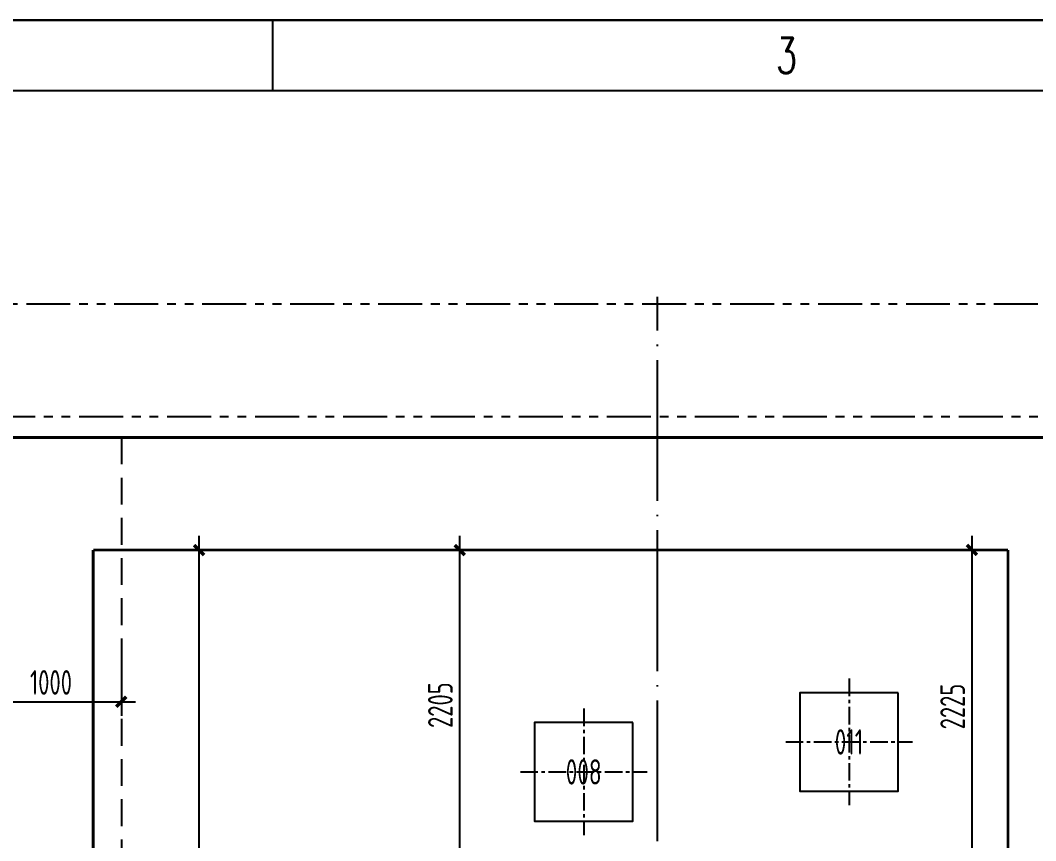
# Model space of a CAD drawing. Extents: x 214073 to 274589, y -287361 to -130190.
# Drawn here: x 227955 to 235169, y -199043 to -193212 of the extents above; entities that cross this region are included whole.
import ezdxf
from ezdxf.enums import TextEntityAlignment as Align

# ---------------------------------------------------------------- set-up
doc = ezdxf.new("R2010")
doc.units = 0
doc.header["$LTSCALE"] = 500
doc.header["$MEASUREMENT"] = 0
for name, pattern in [('CENTER', [2, 1.25, -0.25, 0.25, -0.25]), ('DASHED', [19.05, 12.7, -6.35]), ('DOTE', [2.42, 2, -0.2, 0.02, -0.2]), ('PHANTOM2', [1.25, 0.625, -0.125, 0.125, -0.125, 0.125, -0.125])]:
    doc.linetypes.add(name, pattern=pattern)
doc.layers.get('0').update_dxf_attribs({"linetype": 'CONTINUOUS'})
doc.layers.get('Defpoints').update_dxf_attribs({"linetype": 'CONTINUOUS'})
for name, color, linetype in [('1_3PR_CIVI_D', 7, 'CONTINUOUS'), ('1_3PR_CIVI_E', 7, 'CONTINUOUS'), ('PRDWWP', 7, 'CONTINUOUS'), ('PRDWWP_CenterLine', 7, 'CONTINUOUS'), ('反应堆厂房墙线', 7, 'CONTINUOUS'), ('提资', 6, 'CONTINUOUS'), ('用于构件、墙体看线', 7, 'CONTINUOUS')]:
    doc.layers.add(name, color=color, linetype=linetype)
doc.layers.add('_TSZ_PLOT_MARK', color=1, linetype='CONTINUOUS', plot=False)
doc.styles.add('HZ', font='romans.shx', dxfattribs={"width": 0.7, "bigfont": 'hz.shx'})
doc.styles.add('TSSD_Dimension', font='Tssdeng.shx', dxfattribs={"width": 0.7, "bigfont": 'tssdchn.shx'})
doc.styles.add('TSSD_Rein', font='Tssdeng.shx', dxfattribs={"width": 0.7, "bigfont": 'hztxt.shx'})
doc.dimstyles.new('_TCH_ARCH&&100', dxfattribs={"dimtxt": 175, "dimasz": 50, "dimexe": 100, "dimexo": 50, "dimgap": 50, "dimtad": 1, "dimdec": 0, "dimtxsty": 'TSSD_Rein', "dimblk": 'ARCHTICK', "dimcen": 2.5, "dimdle": 100, "dimclrd": 3, "dimclrt": 7, "dimazin": 2, "dimtfac": 1, "dimtdec": 0, "dimtix": 1, "dimtmove": 2, "dimatfit": 3, "dimarcsym": 0})

# ---------------------------------------------------------------- blocks, each defined once
blk = doc.blocks.new('_ArchTick')
at = {"color": 0, "const_width": 0.5}
blk.add_lwpolyline([(-0.71, -0.71), (0.71, 0.71)], dxfattribs=at)
blk = doc.blocks.new('*D2808')
at = {"layer": 'Defpoints', "color": 0, "transparency": 16777216}
for p in [(228473.1, -196976.9, 0), (229224.8, -202081.9), (229572.8, -202081.9, 0)]:
    blk.add_point(p, dxfattribs=at)
at = {"layer": '提资', "color": 3, "lineweight": -2, "transparency": 16777216}
blk.add_line((229224.8, -196876.9), (229224.8, -202181.9), dxfattribs=at)
at = {"layer": '提资', "color": 0, "lineweight": -2, "transparency": 16777216}
for p, q in [((228523.1, -196976.9), (229324.8, -196976.9)), ((229522.8, -202081.9), (229124.8, -202081.9))]:
    blk.add_line(p, q, dxfattribs=at)
at = {"layer": '提资', "color": 3, "lineweight": -2, "transparency": 16777216, "xscale": 50, "yscale": 50, "zscale": 50}
for p, rotation in [((229224.8, -196976.9), 90), ((229224.8, -202081.9), 270)]:
    blk.add_blockref('_ArchTick', p, dxfattribs=dict(at, rotation=rotation))
at = {"layer": '提资', "color": 7, "transparency": 16777216, "insert": (229087.3, -199529.4), "char_height": 175, "attachment_point": 5, "rotation": 90, "style": 'TSSD_Rein'}
blk.add_mtext('\\A1;5105', dxfattribs=at)
blk = doc.blocks.new('*D2813')
at = {"layer": 'Defpoints', "color": 0, "transparency": 16777216}
for p in [(231077.2, -196976.9), (231543.1, -196976.9, 0), (231543.1, -199181.9, 0)]:
    blk.add_point(p, dxfattribs=at)
at = {"layer": '提资', "color": 3, "lineweight": -2, "transparency": 16777216}
blk.add_line((231077.2, -199281.9), (231077.2, -196876.9), dxfattribs=at)
at = {"layer": '提资', "color": 0, "lineweight": -2, "transparency": 16777216}
for p, q in [((231493.1, -196976.9), (230977.2, -196976.9)), ((231493.1, -199181.9), (230977.2, -199181.9))]:
    blk.add_line(p, q, dxfattribs=at)
at = {"layer": '提资', "color": 3, "lineweight": -2, "transparency": 16777216, "xscale": 50, "yscale": 50, "zscale": 50}
for p, rotation in [((231077.2, -196976.9), 90), ((231077.2, -199181.9), 270)]:
    blk.add_blockref('_ArchTick', p, dxfattribs=dict(at, rotation=rotation))
at = {"layer": '提资', "color": 7, "transparency": 16777216, "insert": (230939.7, -198079.4), "char_height": 175, "attachment_point": 5, "rotation": 90, "style": 'TSSD_Rein'}
blk.add_mtext('\\A1;2205', dxfattribs=at)
blk = doc.blocks.new('*D2848')
at = {"layer": 'Defpoints', "color": 0, "transparency": 16777216}
for p in [(234223.2, -196976.9, 0), (234173.2, -199201.9, 0), (234716.6, -199201.9)]:
    blk.add_point(p, dxfattribs=at)
at = {"layer": '提资', "color": 3, "lineweight": -2, "transparency": 16777216}
blk.add_line((234716.6, -196876.9), (234716.6, -199301.9), dxfattribs=at)
at = {"layer": '提资', "color": 0, "lineweight": -2, "transparency": 16777216}
for p, q in [((234273.2, -196976.9), (234816.6, -196976.9)), ((234223.2, -199201.9), (234816.6, -199201.9))]:
    blk.add_line(p, q, dxfattribs=at)
at = {"layer": '提资', "color": 3, "lineweight": -2, "transparency": 16777216, "xscale": 50, "yscale": 50, "zscale": 50}
for p, rotation in [((234716.6, -196976.9), 90), ((234716.6, -199201.9), 270)]:
    blk.add_blockref('_ArchTick', p, dxfattribs=dict(at, rotation=rotation))
at = {"layer": '提资', "color": 7, "transparency": 16777216, "insert": (234579.1, -198089.4), "char_height": 175, "attachment_point": 5, "rotation": 90, "style": 'TSSD_Rein'}
blk.add_mtext('\\A1;2225', dxfattribs=at)
blk = doc.blocks.new('*D2894')
at = {"layer": '1_3PR_CIVI_E', "color": 0, "linetype": 'ByBlock', "lineweight": -2, "transparency": 16777216}
for p, q in [((227673.1, -197626.9), (227673.1, -198155.5)), ((228673.1, -197626.9), (228673.1, -198155.5))]:
    blk.add_line(p, q, dxfattribs=at)
at = {"layer": '1_3PR_CIVI_E', "color": 3, "linetype": 'ByBlock', "lineweight": -2, "transparency": 16777216}
blk.add_line((227573.1, -198055.5), (228773.1, -198055.5), dxfattribs=at)
at = {"layer": 'Defpoints', "color": 0, "linetype": 'ByBlock', "transparency": 16777216}
for p in [(227673.1, -197576.9, 0), (228673.1, -197576.9, 0), (228673.1, -198055.5)]:
    blk.add_point(p, dxfattribs=at)
at = {"layer": '1_3PR_CIVI_E', "color": 3, "linetype": 'ByBlock', "lineweight": -2, "transparency": 16777216, "xscale": 50, "yscale": 50, "zscale": 50, "rotation": 180}
blk.add_blockref('_ArchTick', (227673.1, -198055.5), dxfattribs=at)
at = {"layer": '1_3PR_CIVI_E', "color": 3, "linetype": 'ByBlock', "lineweight": -2, "transparency": 16777216, "xscale": 50, "yscale": 50, "zscale": 50}
blk.add_blockref('_ArchTick', (228673.1, -198055.5), dxfattribs=at)
at = {"layer": '1_3PR_CIVI_E', "color": 7, "linetype": 'ByBlock', "transparency": 16777216, "insert": (228173.1, -197918), "char_height": 175, "attachment_point": 5, "style": 'TSSD_Rein'}
blk.add_mtext('\\A1;1000', dxfattribs=at)

msp = doc.modelspace()

# ---------------------------------------------------------------- linework, layer by layer
at = {"color": 4, "flags": 128}
for points in [[(214073, -193211.9), (273523, -193211.9)], [(229747, -193211.9), (229747, -193711.9)]]:
    msp.add_lwpolyline(points, dxfattribs=at)
msp.add_lwpolyline([(215323, -193711.9), (273019, -193711.9), (273019, -234761.9), (215323, -234761.9)], close=True)
at = {"layer": '1_3PR_CIVI_D', "color": 1, "const_width": 20}
for points in [[(220873.1, -196176.9), (249873.1, -196176.9)], [(228473.1, -210976.9), (228473.1, -196976.9)], [(228473.1, -196976.9), (234973.1, -196976.9)], [(234973.1, -196976.9), (234973.1, -205776.9)]]:
    msp.add_lwpolyline(points, dxfattribs=at)
at = {"layer": '1_3PR_CIVI_E', "color": 6, "linetype": 'DOTE'}
for p, q in [((232483.1, -214776.9), (232483.1, -195176.7)), ((251167.1, -196176.9), (220873.1, -196176.9, 0))]:
    msp.add_line(p, q, dxfattribs=at)
at = {"layer": '_TSZ_PLOT_MARK'}
msp.add_lwpolyline([(214073, -235261.9), (273523, -235261.9), (273523, -193211.9), (214073, -193211.9)], close=True, dxfattribs=at)
msp.add_lwpolyline([(214073, -235261.9), (273523, -235261.9), (273523, -193211.9), (214073, -193211.9)], close=True, dxfattribs=at)
msp.add_lwpolyline([(214073, -235261.9), (273523, -235261.9), (273523, -193211.9), (214073, -193211.9)], close=True, dxfattribs=at)
msp.add_lwpolyline([(214073, -235261.9), (273523, -235261.9), (273523, -193211.9), (214073, -193211.9)], close=True, dxfattribs=at)
msp.add_lwpolyline([(214073, -235261.9), (273523, -235261.9), (273523, -193211.9), (214073, -193211.9)], close=True, dxfattribs=at)
msp.add_lwpolyline([(214073, -235261.9), (273523, -235261.9), (273523, -193211.9), (214073, -193211.9)], close=True, dxfattribs=at)
msp.add_lwpolyline([(214073, -235261.9), (273523, -235261.9), (273523, -193211.9), (214073, -193211.9)], close=True, dxfattribs=at)
at = {"layer": 'PRDWWP', "color": 3}
for points in [[(234193.1, -197990.9), (233493.1, -197990.9), (233493.1, -198690.9), (234193.1, -198690.9)], [(232308.1, -198203.9), (231608.1, -198203.9), (231608.1, -198903.9), (232308.1, -198903.9)]]:
    msp.add_lwpolyline(points, close=True, dxfattribs=at)
at = {"layer": '反应堆厂房墙线', "color": 7, "linetype": 'PHANTOM2'}
for p, q in [((222373.1, -195226.9), (253427.4, -195226.9)), ((220873.1, -196026.9), (249473.1, -196026.9))]:
    msp.add_line(p, q, dxfattribs=at)
at = {"layer": '提资', "color": 254, "linetype": 'CENTER', "ltscale": 0.2}
for p, q in [((233843.1, -197890.9), (233843.1, -198790.9)), ((231958.1, -198103.9), (231958.1, -199003.9)), ((233393.1, -198340.9), (234293.1, -198340.9)), ((231508.1, -198553.9), (232408.1, -198553.9))]:
    msp.add_line(p, q, dxfattribs=at)
at = {"layer": '用于构件、墙体看线', "linetype": 'DASHED', "ltscale": 0.03}
msp.add_line((228673.1, -196176.9), (228673.1, -201276.9), dxfattribs=at)

# ---------------------------------------------------------------- texts
at = {"color": 0, "style": 'HZ', "width": 0.7}
msp.add_text('3', height=250, dxfattribs=at).set_placement((233323.7, -193586.9))
at = {"layer": 'PRDWWP_CenterLine', "color": 3, "style": 'TSSD_Dimension', "width": 0.7}
for s, p in [('011', (233843.1, -198340.9)), ('008', (231958.1, -198553.9))]:
    msp.add_text(s, height=180, dxfattribs=at).set_placement(p, align=Align.MIDDLE_CENTER)

# ---------------------------------------------------------------- dimensions: what is measured, and where the dimension line sits
at = {"layer": '1_3PR_CIVI_E', "color": 3, "linetype": 'ByBlock'}
dim = msp.add_linear_dim(base=(228673.1, -198055.5, 0), p1=(227673.1, -197576.9), p2=(228673.1, -197576.9), dimstyle='_TCH_ARCH&&100', override={"dimfxl": 250}, dxfattribs=at)
dim.commit()
dim.dimension.update_dxf_attribs({"geometry": '*D2894', "text_midpoint": (228173.1, -197918, 0)})
at = {"layer": '提资', "color": 3}
for base, p1, p2, picture, middle in [((229224.8, -202081.9, 0), (228473.1, -196976.9), (229572.8, -202081.9), '*D2808', (229087.3, -199529.4, 0)), ((231077.2, -196976.9, 0), (231543.1, -199181.9), (231543.1, -196976.9), '*D2813', (230939.7, -198079.4, 0)), ((234716.6, -199201.9, 0), (234223.2, -196976.9), (234173.2, -199201.9), '*D2848', (234579.1, -198089.4, 0))]:
    dim = msp.add_linear_dim(base=base, p1=p1, p2=p2, angle=90, dimstyle='_TCH_ARCH&&100', override={"dimfxl": 100}, dxfattribs=at)
    dim.commit()
    dim.dimension.update_dxf_attribs({"geometry": picture, "text_midpoint": middle})

doc.saveas('drawing.dxf')
